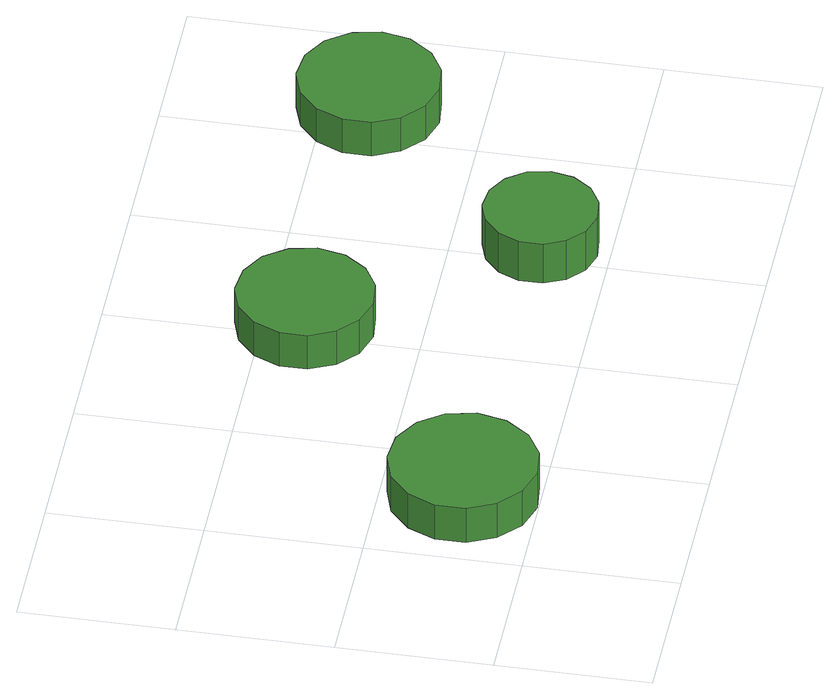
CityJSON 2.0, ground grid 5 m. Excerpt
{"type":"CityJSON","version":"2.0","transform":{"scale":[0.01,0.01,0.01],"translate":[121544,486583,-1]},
"CityObjects":{
"tree1":{"type":"SolitaryVegetationObject","attributes":{"function":"something"},"geometry":[{"type":"MultiSurface","lod":"1","boundaries":[[[0,1,2,3,4,5,6,7,8,9,10,11,12,13,14]],[[15,16,17,18,19,20,21,22,23,24,25,26,27,28,29]],[[0,29,28,1]],[[1,28,27,2]],[[2,27,26,3]],[[3,26,25,4]],[[4,25,24,5]],[[5,24,23,6]],[[6,23,22,7]],[[7,22,21,8]],[[8,21,20,9]],[[9,20,19,10]],[[10,19,18,11]],[[11,18,17,12]],[[12,17,16,13]],[[13,16,15,14]],[[14,15,29,0]]]}]},
"tree2":{"type":"SolitaryVegetationObject","attributes":{"function":"something"},"geometry":[{"type":"MultiSurface","lod":"1","boundaries":[[[30,31,32,33,34,35,36,37,38,39,40,41,42,43,44]],[[45,46,47,48,49,50,51,52,53,54,55,56,57,58,59]],[[30,59,58,31]],[[31,58,57,32]],[[32,57,56,33]],[[33,56,55,34]],[[34,55,54,35]],[[35,54,53,36]],[[36,53,52,37]],[[37,52,51,38]],[[38,51,50,39]],[[39,50,49,40]],[[40,49,48,41]],[[41,48,47,42]],[[42,47,46,43]],[[43,46,45,44]],[[44,45,59,30]]]}]},
"tree3":{"type":"SolitaryVegetationObject","attributes":{"function":"something"},"geometry":[{"type":"MultiSurface","lod":"1","boundaries":[[[60,61,62,63,64,65,66,67,68,69,70,71,72,73,74]],[[75,76,77,78,79,80,81,82,83,84,85,86,87,88,89]],[[60,89,88,61]],[[61,88,87,62]],[[62,87,86,63]],[[63,86,85,64]],[[64,85,84,65]],[[65,84,83,66]],[[66,83,82,67]],[[67,82,81,68]],[[68,81,80,69]],[[69,80,79,70]],[[70,79,78,71]],[[71,78,77,72]],[[72,77,76,73]],[[73,76,75,74]],[[74,75,89,60]]]}]},
"tree4":{"type":"SolitaryVegetationObject","attributes":{"function":"something"},"geometry":[{"type":"MultiSurface","lod":"1","boundaries":[[[90,91,92,93,94,95,96,97,98,99,100,101,102,103,104]],[[105,106,107,108,109,110,111,112,113,114,115,116,117,118,119]],[[90,119,118,91]],[[91,118,117,92]],[[92,117,116,93]],[[93,116,115,94]],[[94,115,114,95]],[[95,114,113,96]],[[96,113,112,97]],[[97,112,111,98]],[[98,111,110,99]],[[99,110,109,100]],[[100,109,108,101]],[[101,108,107,102]],[[102,107,106,103]],[[103,106,105,104]],[[104,105,119,90]]]}]},
"tree5":{"type":"SolitaryVegetationObject","attributes":{"function":"something"}}
},
"vertices":[
[557,242,216],[536,339,216],[478,419,216],[393,469,216],[294,479,216],[200,449,216],[127,382,216],[86,292,216],[86,193,216],[127,103,216],[200,36,216],[294,6,216],[393,16,216],[478,66,216],[536,146,216],[536,146,80],[478,66,80],[393,16,80],[294,6,80],[200,36,80],[127,103,80],[86,193,80],[86,292,80],[127,382,80],[200,449,80],[294,479,80],[393,469,80],[478,419,80],[536,339,80],[557,242,80],
[1278,872,214],[1259,961,214],[1206,1035,214],[1127,1080,214],[1036,1090,214],[949,1062,214],[882,1001,214],[844,917,214],[844,826,214],[882,743,214],[949,682,214],[1036,654,214],[1127,663,214],[1206,709,214],[1259,782,214],[1259,782,82],[1206,709,82],[1127,663,82],[1036,654,82],[949,682,82],[882,743,82],[844,826,82],[844,917,82],[882,1001,82],[949,1062,82],[1036,1090,82],[1127,1080,82],[1206,1035,82],[1259,961,82],[1278,872,82],
[1754,223,234],[1739,297,234],[1694,358,234],[1628,396,234],[1553,404,234],[1481,381,234],[1425,330,234],[1394,261,234],[1394,185,234],[1425,116,234],[1481,65,234],[1553,42,234],[1628,50,234],[1694,88,234],[1739,149,234],[1739,149,80],[1694,88,80],[1628,50,80],[1553,42,80],[1481,65,80],[1425,116,80],[1394,185,80],[1394,261,80],[1425,330,80],[1481,381,80],[1553,404,80],[1628,396,80],[1694,358,80],[1739,297,80],[1754,223,80],
[2368,864,214],[2349,956,214],[2293,1033,214],[2212,1080,214],[2118,1090,214],[2029,1060,214],[1959,997,214],[1920,911,214],[1920,817,214],[1959,731,214],[2029,668,214],[2118,639,214],[2212,649,214],[2293,696,214],[2349,772,214],[2349,772,82],[2293,696,82],[2212,649,82],[2118,639,82],[2029,668,82],[1959,731,82],[1920,817,82],[1920,911,82],[1959,997,82],[2029,1060,82],[2118,1090,82],[2212,1080,82],[2293,1033,82],[2349,956,82],[2368,864,82]
]}
